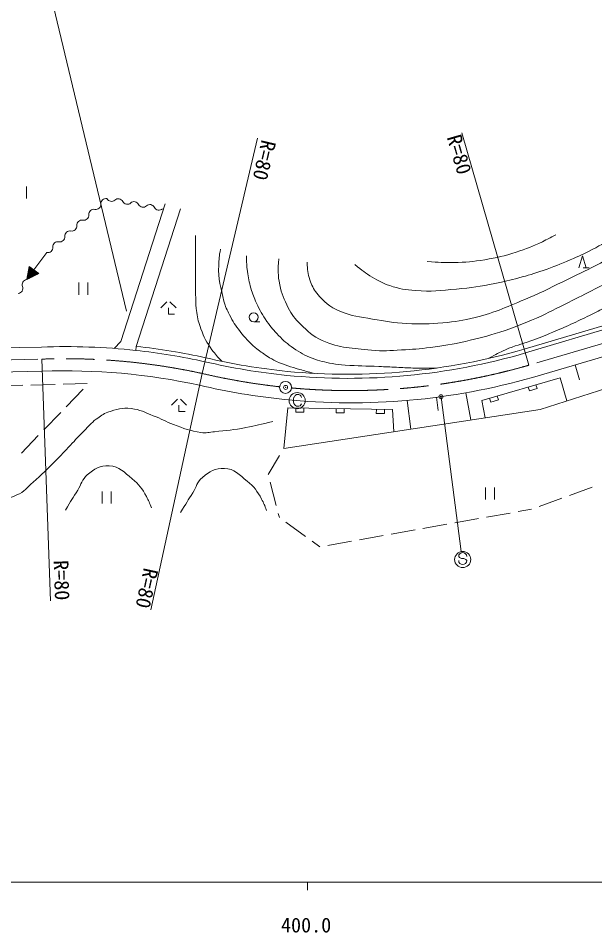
# Model space of a CAD drawing. Units: millimetres, scale not verified. Extents: x 40000 to 680000, y 20000 to 380000.
# Drawn here: x 432141 to 503647, y 198715 to 312127 of the extents above; entities that cross this region are included whole.
import ezdxf
from ezdxf.enums import TextEntityAlignment as Align

# ---------------------------------------------------------------- set-up
doc = ezdxf.new("R2010")
doc.units = ezdxf.units.MM
doc.header["$LTSCALE"] = 1000
doc.header["$PDMODE"] = 32
doc.header["$PDSIZE"] = 500
doc.linetypes.add('CHAIN', pattern=[18.5, 12, -1.5, 3.5, -1.5])
for name, color, linetype, lineweight in [('M-BGD', 7, 'Continuous', 13), ('M-BMK', 2, 'CHAIN', 13), ('M-BMK-SRVR', 3, 'Continuous', 13), ('M-STR-HTXT', 7, 'Continuous', 13), ('M-STR-STRC', 7, 'Continuous', 13), ('M-TTL-BAND', 7, 'Continuous', 13)]:
    doc.layers.add(name, color=color, linetype=linetype, lineweight=lineweight)
doc.styles.add('ＭＳ ゴシック', font='')
doc.styles.get('ＭＳ ゴシック').set_extended_font_data('MS Gothic')

msp = doc.modelspace()

# ---------------------------------------------------------------- linework, layer by layer
at = {"layer": 'M-BGD'}
for p, q in [((461817, 297280), (454950, 268076)), ((487154, 297922), (495489, 269103)), ((433173, 291265), (433173, 289765)), ((444876, 272041), (450373, 289117)), ((446780, 271429), (452277, 288504)), ((435678, 283077), (434084, 280918)), ((501678, 281174), (502128, 282674)), ((502128, 282674), (502578, 281174)), ((433192, 279711), (433480, 281363)), ((433442, 281143), (433561, 281304)), ((433480, 281363), (434687, 280472)), ((434687, 280472), (433192, 279711)), ((433212, 279821), (434043, 280947)), ((433250, 280042), (433963, 281007)), ((433288, 280262), (433883, 281066)), ((433292, 279762), (434124, 280888)), ((433327, 280482), (433802, 281126)), ((433365, 280702), (433722, 281185)), ((433404, 280923), (433641, 281245)), ((433491, 279863), (434204, 280829)), ((433691, 279965), (434285, 280769)), ((433890, 280066), (434365, 280710)), ((434089, 280168), (434446, 280650)), ((434288, 280269), (434526, 280591)), ((434488, 280371), (434607, 280532)), ((502203, 281174), (502953, 281174)), ((439650, 279344), (439650, 277844)), ((440775, 279344), (440775, 277844)), ((525108, 280081), (494909, 271096)), ((525251, 279602), (495052, 270617)), ((450581, 276947), (449831, 276197)), ((450956, 276947), (451706, 276197)), ((450769, 276197), (450769, 275447)), ((495927, 267589), (526157, 276419)), ((450769, 275447), (451519, 275447)), ((461347, 274490), (462097, 274490)), ((496884, 263621), (527048, 273285)), ((422552, 271089), (435039, 271356)), ((444876, 272041), (444051, 271177)), ((446726, 270931), (446780, 271429)), ((436151, 239875), (435081, 269856)), ((501215, 269134), (501752, 267295)), ((422616, 268090), (435135, 268357)), ((454950, 268076), (448569, 238763)), ((429705, 266532), (432703, 266613)), ((433703, 266640), (436702, 266720)), ((437702, 266747), (440701, 266827)), ((489644, 264712), (499348, 267547)), ((496503, 266195), (496363, 266675)), ((499348, 267547), (500186, 264679)), ((440187, 266114), (438100, 263958)), ((487672, 265681), (488269, 262308)), ((495403, 266394), (495543, 265914)), ((495543, 265914), (496503, 266195)), ((451886, 264874), (451136, 264124)), ((452261, 264874), (453011, 264124)), ((480369, 264726), (480832, 261174)), ((484031, 265121), (484245, 263476)), ((489644, 264712), (490068, 262582)), ((490603, 264992), (490744, 264512)), ((490744, 264512), (491704, 264793)), ((491704, 264793), (491563, 265273)), ((437405, 263240), (435318, 261084)), ((452074, 264124), (452074, 263374)), ((452074, 263374), (452824, 263374)), ((465564, 263811), (465080, 258773)), ((465080, 258773), (496884, 263621)), ((465564, 263811), (478562, 263591)), ((466564, 263794), (466556, 263294)), ((466556, 263294), (467555, 263277)), ((467555, 263277), (467564, 263777)), ((471563, 263709), (471555, 263210)), ((471555, 263210), (472555, 263193)), ((472555, 263193), (472563, 263692)), ((476563, 263625), (476554, 263125)), ((476554, 263125), (477554, 263108)), ((477554, 263108), (477563, 263608)), ((478562, 263591), (478732, 260854)), ((434622, 260366), (432536, 258210)), ((464565, 257916), (463147, 255556)), ((463397, 254588), (464146, 251683)), ((442538, 253435), (442538, 251935)), ((443663, 253435), (443663, 251935)), ((490099, 253947), (490099, 252447)), ((491224, 253947), (491224, 252447)), ((500499, 252948), (503317, 253975)), ((496740, 251579), (499559, 252606)), ((464396, 250715), (464529, 250201)), ((490215, 250245), (493169, 250770)), ((494154, 250945), (495800, 251237)), ((465339, 249614), (467769, 247855)), ((486277, 249546), (489231, 250070)), ((478400, 248146), (481354, 248671)), ((482339, 248846), (485293, 249371)), ((468579, 247268), (469539, 246572)), ((470524, 246747), (473478, 247272)), ((474462, 247447), (477416, 247972))]:
    msp.add_line(p, q, dxfattribs=at)
msp.add_circle((461347, 275052), 562, dxfattribs=at)
for centre, radius, start, end in [((443011, 289150), 625, 78.65871, 184.91892), ((443694, 290041), 625, 206.42863, 312.68884), ((444542, 289122), 625, 26.42863, 132.68884), ((445661, 289679), 625, 206.42863, 312.68884), ((446508, 288760), 625, 26.42863, 132.68884), ((441520, 287817), 625, 78.65871, 184.91892), ((441766, 289043), 625, 258.65871, 4.91892), ((447628, 289316), 625, 206.42863, 312.68884), ((448475, 288397), 625, 26.42863, 132.68884), ((449595, 288954), 625, 206.42863, 312.68884), ((440029, 286473), 625, 78.65871, 184.91892), ((440275, 287710), 625, 258.65871, 4.91892), ((438783, 286366), 625, 258.65871, 4.91892), ((437292, 285022), 625, 258.65871, 4.91892), ((438538, 285129), 625, 78.65871, 184.91892), ((435801, 283689), 625, 258.65871, 4.91892), ((437046, 283797), 625, 78.65871, 184.91892), ((433249, 279089), 625, 95.15924, 201.41945), ((432085, 278632), 625, 275.15924, 21.41945), ((437934, 189907), 81500, 83.80659, 92.03557), ((437934, 189907), 82000, 77.7014, 83.80659), ((473061, 345934), 77962, 264.43242, 286.27654), ((437934, 189907), 81500, 77.7014, 83.80659), ((473260, 345953), 78000, 256.76894, 264.28869), ((473061, 345934), 78462, 264.43242, 286.27654), ((473260, 345953), 78500, 256.76894, 264.28869), ((437934, 189907), 78500, 77.71888, 92.04315), ((473260, 345953), 81500, 256.78642, 264.28869), ((473460, 345970), 81538, 264.15025, 285.99436)]:
    msp.add_arc(centre, radius, start, end, dxfattribs=at)
for points, knots in [([(553834, 304182), (553026, 303919), (552774, 303811), (552120, 303514), (550962, 302990), (550422, 302492), (549344, 301818), (547824, 300869), (547028, 300246), (545477, 299348), (544627, 298855), (544132, 298613), (543267, 298147), (541956, 297441), (541185, 297110), (539907, 296346), (538900, 295745), (538409, 295295), (537443, 294630), (536181, 293761), (535541, 293166), (534204, 292419), (533310, 291919), (532802, 291637), (531846, 291271), (530245, 290656), (529322, 290355), (527647, 289985), (525959, 289613), (524971, 289605), (523244, 289540), (521256, 289467), (520103, 290002), (518151, 289619), (516741, 289342), (516058, 288788), (514819, 288060), (513466, 287265), (512864, 286580), (511529, 285756), (508800, 284073), (507202, 283242), (504357, 281763), (502807, 280958), (501926, 280530), (500353, 279771), (498437, 278847), (497390, 278268), (495425, 277455), (492880, 276400), (491478, 275688), (488807, 275014), (487278, 274629), (486396, 274486), (484824, 274361), (483078, 274222), (482089, 274176), (480340, 274275), (478659, 274369), (477721, 274527), (476064, 274828), (474475, 275117), (473527, 275156), (472046, 275799), (470745, 276364), (470080, 276931), (469176, 278024), (468710, 278587), (468560, 278998), (468318, 279689), (468033, 280502), (468030, 280891), (467977, 281869)], [0, 0, 0, 0, 1, 1, 1, 2, 2, 2, 3, 3, 3, 4, 4, 4, 5, 5, 5, 6, 6, 6, 7, 7, 7, 8, 8, 8, 9, 9, 9, 10, 10, 10, 11, 11, 11, 12, 12, 12, 13, 13, 13, 14, 14, 14, 15, 15, 15, 16, 16, 16, 17, 17, 17, 18, 18, 18, 19, 19, 19, 20, 20, 20, 21, 21, 21, 22, 22, 22, 23, 23, 23, 24, 24, 24, 24]), ([(490531, 269955), (491466, 270498), (491764, 270651), (492589, 271025), (493761, 271558), (494495, 271660), (495703, 272106), (496778, 272504), (497374, 272743), (498432, 273183), (499322, 273553), (499816, 273771), (500694, 274171), (501610, 274588), (502118, 274833), (503020, 275281), (503838, 275688), (504292, 275924), (505096, 276358), (505917, 276801), (506380, 277045), (507181, 277523), (508312, 278199), (508907, 278640), (510019, 279346), (510922, 279919), (511414, 280263), (512337, 280804), (513230, 281328), (513744, 281601), (514672, 282061), (515568, 282505), (516077, 282740), (517001, 283123), (518040, 283554), (518632, 283774), (519697, 284136), (520766, 284499), (521367, 284705), (522468, 284952), (523901, 285274), (524737, 285275), (526184, 285527), (527693, 285789), (528541, 285929), (530030, 286282), (530933, 286496), (531430, 286655), (532314, 286937), (533433, 287295), (534048, 287535), (535138, 287976), (536088, 288360), (536623, 288580), (537524, 289067), (538775, 289743), (539368, 290300), (540537, 291110), (541186, 291559), (541534, 291834), (542183, 292282), (542937, 292804), (543361, 293095), (544127, 293598), (544849, 294072), (545255, 294334), (545988, 294790), (546781, 295283), (547228, 295554), (548032, 296028), (548741, 296446), (549142, 296673), (549860, 297074), (550499, 297431), (550859, 297626), (551505, 297968), (552087, 298275), (552415, 298442), (553000, 298742), (554262, 299390), (554669, 299585), (556250, 300364)], [0, 0, 0, 0, 1, 1, 1, 2, 2, 2, 3, 3, 3, 4, 4, 4, 5, 5, 5, 6, 6, 6, 7, 7, 7, 8, 8, 8, 9, 9, 9, 10, 10, 10, 11, 11, 11, 12, 12, 12, 13, 13, 13, 14, 14, 14, 15, 15, 15, 16, 16, 16, 17, 17, 17, 18, 18, 18, 19, 19, 19, 20, 20, 20, 21, 21, 21, 22, 22, 22, 23, 23, 23, 24, 24, 24, 25, 25, 25, 26, 26, 26, 27, 27, 27, 27]), ([(473901, 281571), (474855, 280800), (475160, 280544), (476055, 280020), (476870, 279544), (477333, 279260), (478232, 278974), (479440, 278589), (480152, 278440), (481416, 278351), (483396, 278212), (484518, 278357), (486494, 278537), (488372, 278708), (489418, 278881), (491271, 279232), (492438, 279454), (493084, 279620), (494231, 279926), (495426, 280245), (496090, 280451), (497260, 280855), (498587, 281314), (499319, 281607), (500611, 282160), (501696, 282624), (502289, 282919), (503340, 283455), (504552, 284074), (505207, 284470), (506375, 285169), (507112, 285610), (507509, 285884), (508220, 286367), (509417, 287179), (509793, 287493), (511189, 288578)], [0, 0, 0, 0, 1, 1, 1, 2, 2, 2, 3, 3, 3, 4, 4, 4, 5, 5, 5, 6, 6, 6, 7, 7, 7, 8, 8, 8, 9, 9, 9, 10, 10, 10, 11, 11, 11, 12, 12, 12, 12]), ([(454115, 285188), (454120, 283760), (454121, 283403), (454125, 282260), (454128, 281095), (454113, 280442), (454134, 279278), (454160, 277858), (454092, 277053), (454273, 275644), (454377, 274835), (454526, 274391), (454795, 273621), (455176, 272530), (455483, 271930), (456171, 271001), (456608, 270411), (456797, 270185), (457403, 269582)], [0, 0, 0, 0, 1, 1, 1, 2, 2, 2, 3, 3, 3, 4, 4, 4, 5, 5, 5, 6, 6, 6, 6]), ([(482849, 281972), (484394, 281840), (484865, 281811), (486159, 281832), (487673, 281856), (488525, 281937), (490018, 282186), (491552, 282442), (492411, 282637), (493888, 283124), (495194, 283555), (495921, 283825), (497160, 284422), (497818, 284739), (498050, 284851), (498821, 285282)], [0, 0, 0, 0, 1, 1, 1, 2, 2, 2, 3, 3, 3, 4, 4, 4, 5, 5, 5, 5]), ([(457222, 283484), (457050, 282595), (457038, 282273), (457002, 281491), (456921, 279729), (457249, 278739), (457658, 277023), (457821, 276338), (458035, 275988), (458348, 275358), (458774, 274503), (459061, 274041), (459646, 273286), (460297, 272443), (460722, 272010), (461527, 271312), (462072, 270839), (462413, 270615), (463019, 270223), (463455, 269941), (463711, 269800), (464180, 269579), (465248, 269075), (465902, 268916), (467034, 268581), (467745, 268370), (467988, 268301), (468866, 268085)], [0, 0, 0, 0, 1, 1, 1, 2, 2, 2, 3, 3, 3, 4, 4, 4, 5, 5, 5, 6, 6, 6, 7, 7, 7, 8, 8, 8, 9, 9, 9, 9]), ([(460447, 282686), (460459, 281774), (460467, 281490), (460565, 280731), (460672, 279907), (460779, 279449), (461003, 278648), (461210, 277907), (461366, 277499), (461687, 276800), (462113, 275873), (462409, 275377), (462982, 274533), (463477, 273806), (463806, 273430), (464422, 272803), (465090, 272123), (465488, 271754), (466274, 271217), (467129, 270632), (467642, 270329), (468611, 269958), (469541, 269602), (470098, 269500), (471075, 269302), (471693, 269177), (472052, 269180), (472681, 269125), (474315, 268983), (475237, 269012), (476875, 268939), (477731, 268901), (478210, 268880), (479066, 268842), (479862, 268806), (480307, 268773), (481104, 268751), (482290, 268719), (482684, 268735), (484143, 268764)], [0, 0, 0, 0, 1, 1, 1, 2, 2, 2, 3, 3, 3, 4, 4, 4, 5, 5, 5, 6, 6, 6, 7, 7, 7, 8, 8, 8, 9, 9, 9, 10, 10, 10, 11, 11, 11, 12, 12, 12, 13, 13, 13, 13]), ([(464446, 282282), (464365, 280858), (464325, 280304), (464581, 279077), (464823, 277915), (465083, 277277), (465636, 276227), (466097, 275350), (466428, 274876), (467136, 274184), (468084, 273258), (468650, 272707), (469855, 272157), (472065, 271148), (473545, 271232), (475960, 270971), (477396, 270815), (478216, 270924), (479659, 270995), (481070, 271064), (481862, 271122), (483264, 271302), (484970, 271521), (485926, 271671), (487605, 272051), (489290, 272432), (490231, 272678), (491875, 273211), (493686, 273798), (494683, 274192), (496429, 274951), (498005, 275637), (498844, 276117), (500384, 276879), (501692, 277527), (502417, 277903), (503721, 278560), (505304, 279357), (506236, 279760), (507758, 280587)], [0, 0, 0, 0, 1, 1, 1, 2, 2, 2, 3, 3, 3, 4, 4, 4, 5, 5, 5, 6, 6, 6, 7, 7, 7, 8, 8, 8, 9, 9, 9, 10, 10, 10, 11, 11, 11, 12, 12, 12, 13, 13, 13, 13]), ([(463737, 262139), (462149, 261725), (461690, 261612), (460360, 261366), (458862, 261089), (458012, 260989), (456495, 260855), (455833, 260797), (455454, 260650), (454798, 260754), (453436, 260970), (452698, 261248), (451408, 261733), (450398, 262113), (449885, 262454), (448877, 262840), (447832, 263241), (447263, 263601), (446150, 263723), (445015, 263847), (444343, 263632), (443263, 263261), (442637, 263046), (442332, 262798), (441800, 262404), (441147, 261920), (440874, 261536), (440302, 260958), (439629, 260277), (439271, 259876), (438610, 259183), (437874, 258411), (437482, 257958), (436725, 257206), (435675, 256162), (435100, 255560), (433977, 254595), (433218, 253944), (432900, 253374), (431970, 253006), (430992, 252619), (430361, 252247), (429331, 252464), (428713, 252594), (428398, 252727), (427842, 253095)], [0, 0, 0, 0, 1, 1, 1, 2, 2, 2, 3, 3, 3, 4, 4, 4, 5, 5, 5, 6, 6, 6, 7, 7, 7, 8, 8, 8, 9, 9, 9, 10, 10, 10, 11, 11, 11, 12, 12, 12, 13, 13, 13, 14, 14, 14, 15, 15, 15, 15]), ([(437979, 251138), (438725, 252331), (438912, 252629), (439509, 253584), (439976, 254331), (440025, 254936), (440705, 255496), (441595, 256227), (442279, 256672), (443430, 256622), (444697, 256567), (445272, 255824), (446260, 255028), (447123, 254331), (447523, 253797), (448041, 252816), (448322, 252283), (448432, 252057), (448649, 251398)], [0, 0, 0, 0, 1, 1, 1, 2, 2, 2, 3, 3, 3, 4, 4, 4, 5, 5, 5, 6, 6, 6, 6]), ([(452254, 250826), (453000, 252019), (453186, 252317), (453784, 253272), (454251, 254019), (454299, 254624), (454980, 255184), (455869, 255915), (456554, 256360), (457705, 256310), (458972, 256255), (459547, 255512), (460534, 254716), (461398, 254019), (461798, 253485), (462316, 252504), (462597, 251971), (462707, 251745), (462924, 251086)], [0, 0, 0, 0, 1, 1, 1, 2, 2, 2, 3, 3, 3, 4, 4, 4, 5, 5, 5, 6, 6, 6, 6])]:
    msp.add_open_spline(points, degree=3, knots=knots, dxfattribs=at)
at = {"layer": 'M-BMK'}
for p, q in [((525704, 278010), (495489, 269103)), ((422584, 269589), (435081, 269856))]:
    msp.add_line(p, q, dxfattribs=at)
for centre, start, end in [((437934, 189907), 77.71888, 92.04315), ((473260, 345953), 264.82584, 286.13267), ((473260, 345953), 256.76894, 263.75154)]:
    msp.add_arc(centre, 80000, start, end, dxfattribs=at)
at = {"layer": 'M-BMK-SRVR'}
msp.add_circle((465299, 266350), 750, dxfattribs=at)
msp.add_point((465299, 266350), dxfattribs=at)
at = {"layer": 'M-STR-HTXT'}
msp.add_line((445560, 275794), (435810, 316452), dxfattribs=at)
at = {"layer": 'M-STR-STRC'}
for p, q in [((466504, 265343), (466660, 265448)), ((466660, 265448), (466939, 265448)), ((466939, 265448), (467101, 265395)), ((467101, 265395), (467210, 265284)), ((466278, 264574), (466281, 264904)), ((466324, 264362), (466278, 264574)), ((466281, 264904), (466334, 265122)), ((466435, 264192), (466324, 264362)), ((466334, 265122), (466389, 265189)), ((466389, 265189), (466504, 265343)), ((467255, 264290), (467204, 264189)), ((467210, 265284), (467268, 265115)), ((487084, 245979), (484579, 265144)), ((466540, 264084), (466435, 264192)), ((466657, 264027), (466540, 264084)), ((466931, 264025), (466657, 264027)), ((467093, 264075), (466931, 264025)), ((467204, 264189), (467093, 264075)), ((486771, 245371), (486878, 245236)), ((486878, 245236), (487124, 245126)), ((487124, 245126), (487425, 245126)), ((487425, 245126), (487671, 244989)), ((487671, 244989), (487771, 244871))]:
    msp.add_line(p, q, dxfattribs=at)
for centre, radius in [((466742, 264710), 1000), ((466742, 264710), 1000), ((484572, 265193), 50), ((484572, 265193), 40), ((484572, 265193), 30), ((484572, 265193), 20), ((484572, 265193), 10), ((487271, 244996), 1000)]:
    msp.add_circle(centre, radius, dxfattribs=at)
for centre, start, end in [((487271, 245371), 0, 180), ((487271, 244871), 180, 0)]:
    msp.add_arc(centre, 500, start, end, dxfattribs=at)
msp.add_point((484572, 265193), dxfattribs=at)
at = {"layer": 'M-TTL-BAND'}
for p, q in [((40000, 205000), (579000, 205000)), ((468000, 205000), (468000, 204000))]:
    msp.add_line(p, q, dxfattribs=at)

# ---------------------------------------------------------------- texts
at = {"layer": 'M-BGD', "style": 'ＭＳ ゴシック'}
for rotation, p in [(286.133, (484752, 297227)), (256.769, (461817, 297280)), (272.043, (435973, 244872)), (257.719, (447190, 244180))]:
    msp.add_text('R=80', height=1833, rotation=rotation, dxfattribs=at).set_placement(p, align=Align.BOTTOM_LEFT)
at = {"layer": 'M-TTL-BAND', "style": 'ＭＳ ゴシック'}
msp.add_text('400.0', height=1833, dxfattribs=at).set_placement((467844, 198195), align=Align.BOTTOM_CENTER)

doc.saveas('drawing.dxf')
